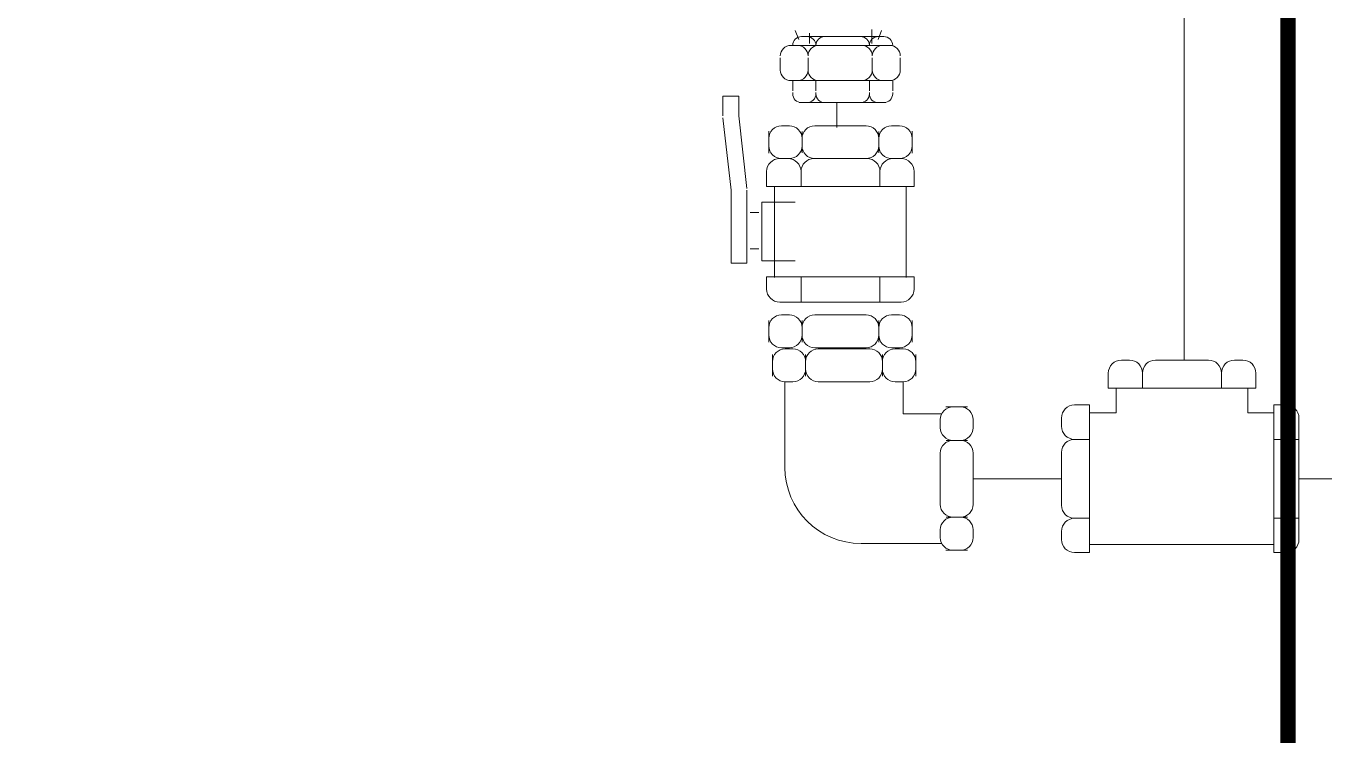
# Model space of a CAD drawing. Header units: millimetres. Extents: x 1322820 to 1391563, y 1051909 to 1098256.
# Drawn here: x 1350563 to 1351416, y 1080355 to 1080821 of the extents above; entities that cross this region are included whole.
import ezdxf

# ---------------------------------------------------------------- set-up
doc = ezdxf.new("R2010")
doc.units = ezdxf.units.MM
doc.header["$MEASUREMENT"] = 0
doc.linetypes.add('DUBLU_INTRERUPT', pattern=[1.093612, 0.529167, -0.211667, 0.141111, -0.211667])
doc.linetypes.add('Linie de axa (2)', pattern=[17025.055165, 8960.555286, -4480.277643, 0, -3584.222236])
doc.layers.get('0').update_dxf_attribs({"true_color": 0x787878})
doc.layers.add('Circuite', color=7, linetype='Continuous', lineweight=25)
doc.layers.add('instalatii - echipamente_Pen_No__1', color=7, linetype='Continuous', lineweight=13, true_color=0x787878)
doc.layers.add('New_instalatii - echipamente_Pen_No__1', color=7, linetype='Continuous', lineweight=13, true_color=0x787878)
doc.linetypes.add('2_ - 1_100', pattern='A,0,[3,A.39 PLAN MOBILARE - PLAN TERASA1.Shx,S=4.761905,R=0,X=0,Y=4.49293e-16],-600,0', length=600)

# ---------------------------------------------------------------- blocks, each defined once
blk = doc.blocks.new('terasa')
at = {"layer": 'instalatii - echipamente_Pen_No__1', "linetype": 'Continuous', "lineweight": 13}
for p, q in [((1351068.805, 1080817.933), (1351071.153, 1080812.151)), ((1351076.489, 1080814.036), (1351072.89, 1080814.036)), ((1351075.948, 1080814.036), (1351123.741, 1080814.036)), ((1351111.658, 1080814.036), (1351088.109, 1080814.036)), ((1351125.511, 1080817.933), (1351123.162, 1080812.151)), ((1351123.279, 1080814.036), (1351126.972, 1080814.036)), ((1351070.219, 1080808.226), (1351065.9, 1080808.226)), ((1351067.08, 1080808.443), (1351067.08, 1080808.226)), ((1351069.57, 1080808.226), (1351126.922, 1080808.226)), ((1351082.299, 1080808.536), (1351082.299, 1080808.226)), ((1351112.423, 1080808.226), (1351084.164, 1080808.226)), ((1351117.469, 1080808.536), (1351117.469, 1080808.226)), ((1351126.367, 1080808.226), (1351130.799, 1080808.226)), ((1351132.782, 1080808.226), (1351132.782, 1080808.443)), ((1351058.928, 1080800.069), (1351058.928, 1080792.025)), ((1351077.191, 1080801.366), (1351077.191, 1080801.254)), ((1351077.191, 1080799.958), (1351077.191, 1080792.025)), ((1351119.395, 1080801.366), (1351119.395, 1080801.254)), ((1351119.395, 1080799.958), (1351119.395, 1080792.025)), ((1351137.771, 1080792.025), (1351137.771, 1080800.069)), ((1351070.219, 1080785.053), (1351065.9, 1080785.053)), ((1351067.08, 1080778.315), (1351067.08, 1080785.019)), ((1351067.08, 1080777.328), (1351067.08, 1080776.434)), ((1351069.57, 1080785.053), (1351126.922, 1080785.053)), ((1351082.299, 1080778.408), (1351082.299, 1080785.019)), ((1351082.299, 1080777.235), (1351082.299, 1080776.434)), ((1351112.423, 1080785.053), (1351084.164, 1080785.053)), ((1351117.469, 1080778.408), (1351117.469, 1080785.019)), ((1351117.469, 1080777.235), (1351117.469, 1080776.434)), ((1351126.367, 1080785.053), (1351130.799, 1080785.053)), ((1351132.782, 1080785.019), (1351132.782, 1080778.315)), ((1351132.782, 1080776.434), (1351132.782, 1080777.328)), ((1351021.231, 1080761.874), (1351021.231, 1080774.761)), ((1351031.683, 1080774.761), (1351021.231, 1080774.761)), ((1351031.683, 1080761.874), (1351031.683, 1080774.761)), ((1351128.272, 1080770.624), (1351071.234, 1080770.624)), ((1351076.489, 1080770.624), (1351072.89, 1080770.624)), ((1351076.712, 1080770.624), (1351073.147, 1080770.624)), ((1351075.948, 1080770.624), (1351123.741, 1080770.624)), ((1351111.658, 1080770.624), (1351088.109, 1080770.624)), ((1351111.546, 1080770.624), (1351088.221, 1080770.624)), ((1351123.056, 1080770.624), (1351126.714, 1080770.624)), ((1351123.279, 1080770.624), (1351126.972, 1080770.624)), ((1351026.594, 1080713.031), (1351021.295, 1080760.72)), ((1351036.982, 1080714.185), (1351031.683, 1080761.874)), ((1351051.401, 1080751.799), (1351051.401, 1080742.19)), ((1351064.889, 1080755.419), (1351059.73, 1080755.419)), ((1351073.218, 1080751.666), (1351073.218, 1080742.19)), ((1351115.303, 1080755.419), (1351081.546, 1080755.419)), ((1351123.631, 1080751.666), (1351123.631, 1080742.19)), ((1351131.959, 1080755.419), (1351137.254, 1080755.419)), ((1351145.582, 1080742.19), (1351145.582, 1080751.799)), ((1351051.401, 1080737.482), (1351051.401, 1080747.091)), ((1351073.218, 1080737.615), (1351073.218, 1080747.091)), ((1351123.631, 1080737.615), (1351123.631, 1080747.091)), ((1351145.582, 1080747.091), (1351145.582, 1080737.482)), ((1351063.985, 1080733.861), (1351058.537, 1080733.861)), ((1351064.889, 1080733.861), (1351059.73, 1080733.861)), ((1351081.125, 1080733.861), (1351115.862, 1080733.861)), ((1351115.303, 1080733.861), (1351081.546, 1080733.861)), ((1351131.959, 1080733.861), (1351137.254, 1080733.861)), ((1351133.002, 1080733.861), (1351138.311, 1080733.861)), ((1351049.967, 1080725.291), (1351049.967, 1080715.403)), ((1351072.555, 1080715.54), (1351072.555, 1080725.291)), ((1351124.432, 1080715.54), (1351124.432, 1080725.291)), ((1351146.881, 1080715.403), (1351146.881, 1080725.291)), ((1351026.594, 1080665.049), (1351026.594, 1080713.031)), ((1351037.046, 1080665.049), (1351037.046, 1080713.031)), ((1351146.881, 1080715.403), (1351049.967, 1080715.403)), ((1351055.125, 1080655.844), (1351055.125, 1080715.168)), ((1351055.125, 1080655.844), (1351055.125, 1080715.168)), ((1351141.724, 1080655.844), (1351141.724, 1080715.168)), ((1351046.838, 1080705.197), (1351068.708, 1080705.197)), ((1351046.838, 1080666.753), (1351046.838, 1080705.197)), ((1351044.798, 1080698.343), (1351039.086, 1080698.343)), ((1351044.798, 1080674.515), (1351039.086, 1080674.515)), ((1351046.838, 1080666.753), (1351068.708, 1080666.753)), ((1351037.046, 1080665.049), (1351026.594, 1080665.049)), ((1351049.967, 1080656.146), (1351049.967, 1080648.16)), ((1351146.881, 1080656.146), (1351049.967, 1080656.146)), ((1351072.555, 1080639.59), (1351072.555, 1080656.146)), ((1351124.432, 1080639.59), (1351124.432, 1080656.146)), ((1351124.432, 1080639.59), (1351124.432, 1080656.146)), ((1351146.881, 1080648.16), (1351146.881, 1080656.079)), ((1351058.537, 1080639.59), (1351138.311, 1080639.59)), ((1351051.401, 1080627.537), (1351051.401, 1080617.928)), ((1351051.401, 1080627.537), (1351051.401, 1080617.928)), ((1351064.889, 1080631.158), (1351059.73, 1080631.158)), ((1351064.889, 1080631.158), (1351059.73, 1080631.158)), ((1351073.218, 1080627.404), (1351073.218, 1080617.928)), ((1351073.218, 1080627.404), (1351073.218, 1080617.928)), ((1351115.303, 1080631.158), (1351081.546, 1080631.158)), ((1351115.303, 1080631.158), (1351081.546, 1080631.158)), ((1351123.631, 1080627.404), (1351123.631, 1080617.928)), ((1351123.631, 1080627.404), (1351123.631, 1080617.928)), ((1351131.959, 1080631.158), (1351137.254, 1080631.158)), ((1351131.959, 1080631.158), (1351137.254, 1080631.158)), ((1351145.582, 1080617.928), (1351145.582, 1080627.537)), ((1351145.582, 1080617.928), (1351145.582, 1080627.537)), ((1351051.401, 1080613.22), (1351051.401, 1080622.829)), ((1351051.401, 1080613.22), (1351051.401, 1080622.829)), ((1351073.218, 1080613.353), (1351073.218, 1080622.829)), ((1351073.218, 1080613.353), (1351073.218, 1080622.829)), ((1351123.631, 1080613.353), (1351123.631, 1080622.829)), ((1351123.631, 1080613.353), (1351123.631, 1080622.829)), ((1351145.582, 1080622.829), (1351145.582, 1080613.22)), ((1351145.582, 1080622.829), (1351145.582, 1080613.22)), ((1351064.889, 1080609.599), (1351059.73, 1080609.599)), ((1351064.889, 1080609.599), (1351059.73, 1080609.599)), ((1351067.272, 1080608.825), (1351062.112, 1080608.825)), ((1351115.303, 1080609.599), (1351081.546, 1080609.599)), ((1351115.303, 1080609.599), (1351081.546, 1080609.599)), ((1351117.685, 1080608.825), (1351083.928, 1080608.825)), ((1351131.959, 1080609.599), (1351137.254, 1080609.599)), ((1351131.959, 1080609.599), (1351137.254, 1080609.599)), ((1351134.342, 1080608.825), (1351139.636, 1080608.825)), ((1351053.784, 1080605.205), (1351053.784, 1080595.596)), ((1351053.784, 1080590.888), (1351053.784, 1080600.497)), ((1351075.6, 1080605.072), (1351075.6, 1080595.596)), ((1351075.6, 1080591.021), (1351075.6, 1080600.497)), ((1351126.014, 1080605.072), (1351126.014, 1080595.596)), ((1351126.014, 1080591.021), (1351126.014, 1080600.497)), ((1351147.965, 1080595.596), (1351147.965, 1080605.205)), ((1351147.965, 1080600.497), (1351147.965, 1080590.888)), ((1351288.327, 1080601.493), (1351283.018, 1080601.493)), ((1351340.203, 1080601.493), (1351305.467, 1080601.493)), ((1351357.343, 1080601.493), (1351362.791, 1080601.493)), ((1351274.448, 1080583.035), (1351274.448, 1080592.923)), ((1351296.897, 1080583.171), (1351296.897, 1080592.923)), ((1351348.773, 1080583.171), (1351348.773, 1080592.923)), ((1351371.361, 1080592.923), (1351371.361, 1080583.035)), ((1351067.272, 1080587.267), (1351062.112, 1080587.267)), ((1351117.685, 1080587.267), (1351083.928, 1080587.267)), ((1351134.342, 1080587.267), (1351139.636, 1080587.267)), ((1351274.448, 1080583.035), (1351371.361, 1080583.035)), ((1351279.605, 1080566.854), (1351279.605, 1080582.8)), ((1351366.204, 1080566.854), (1351366.204, 1080582.8)), ((1351366.204, 1080566.854), (1351366.204, 1080582.8)), ((1351252.243, 1080572.011), (1351262.131, 1080572.011)), ((1351262.131, 1080475.097), (1351262.131, 1080572.011)), ((1351383.141, 1080572.011), (1351391.127, 1080572.011)), ((1351383.141, 1080475.097), (1351383.141, 1080572.011)), ((1351177.314, 1080570.712), (1351167.704, 1080570.712)), ((1351172.412, 1080570.712), (1351182.021, 1080570.712)), ((1351279.605, 1080566.854), (1351262.366, 1080566.854)), ((1351279.605, 1080566.854), (1351262.366, 1080566.854)), ((1351383.443, 1080566.854), (1351366.204, 1080566.854)), ((1351383.443, 1080566.854), (1351366.204, 1080566.854)), ((1351164.084, 1080557.089), (1351164.084, 1080562.384)), ((1351185.642, 1080557.089), (1351185.642, 1080562.384)), ((1351243.673, 1080557.993), (1351243.673, 1080563.441)), ((1351399.697, 1080563.441), (1351399.697, 1080483.667)), ((1351167.837, 1080548.761), (1351177.314, 1080548.761)), ((1351181.888, 1080548.761), (1351172.412, 1080548.761)), ((1351261.994, 1080549.423), (1351252.243, 1080549.423)), ((1351399.697, 1080549.423), (1351383.141, 1080549.423)), ((1351164.084, 1080540.432), (1351164.084, 1080506.676)), ((1351185.642, 1080540.432), (1351185.642, 1080506.676)), ((1351243.673, 1080540.853), (1351243.673, 1080506.117)), ((1351167.837, 1080498.347), (1351177.314, 1080498.347)), ((1351181.888, 1080498.347), (1351172.412, 1080498.347)), ((1351261.994, 1080497.547), (1351252.243, 1080497.547)), ((1351399.697, 1080497.547), (1351383.141, 1080497.547)), ((1351399.697, 1080497.547), (1351383.141, 1080497.547)), ((1351164.084, 1080490.019), (1351164.084, 1080484.86)), ((1351185.642, 1080490.019), (1351185.642, 1080484.86)), ((1351243.673, 1080488.977), (1351243.673, 1080483.667)), ((1351383.443, 1080480.255), (1351262.366, 1080480.255)), ((1351167.704, 1080476.531), (1351177.314, 1080476.531)), ((1351182.021, 1080476.531), (1351172.412, 1080476.531)), ((1351262.131, 1080475.097), (1351252.243, 1080475.097)), ((1351391.127, 1080475.097), (1351383.208, 1080475.097))]:
    blk.add_line(p, q, dxfattribs=at)
at = {"layer": 'instalatii - echipamente_Pen_No__1', "linetype": 'Linie de axa (2)', "lineweight": 13}
for p, q in [((1351078.187, 1080816.199), (1351078.187, 1080809.518)), ((1351118.995, 1080818.688), (1351118.995, 1080809.518))]:
    blk.add_line(p, q, dxfattribs=at)
at = {"layer": 'instalatii - echipamente_Pen_No__1', "linetype": 'Continuous', "lineweight": 13}
for centre, radius, start, end in [((1351072.89, 1080808.226), 5.81, 90, 180), ((1351076.489, 1080808.226), 5.81, 0, 90), ((1351088.109, 1080808.226), 5.81, 90, 180), ((1351111.658, 1080808.226), 5.81, 0, 90), ((1351123.279, 1080808.226), 5.81, 90, 180), ((1351126.972, 1080808.226), 5.81, 0, 90), ((1351065.9, 1080801.254), 6.972, 90, 180), ((1351070.219, 1080801.254), 6.972, 0, 90), ((1351084.164, 1080801.254), 6.972, 90, 180), ((1351112.423, 1080801.254), 6.972, 0, 90), ((1351126.367, 1080801.254), 6.972, 90, 180), ((1351130.799, 1080801.254), 6.972, 0, 90), ((1351065.9, 1080792.025), 6.972, 180, 270), ((1351070.219, 1080792.025), 6.972, 270, 0), ((1351084.164, 1080792.025), 6.972, 180, 270), ((1351112.423, 1080792.025), 6.972, 270, 0), ((1351126.367, 1080792.025), 6.972, 180, 270), ((1351130.799, 1080792.025), 6.972, 270, 0), ((1351072.89, 1080776.434), 5.81, 180, 270), ((1351076.489, 1080776.434), 5.81, 270, 0), ((1351088.109, 1080776.434), 5.81, 180, 270), ((1351111.658, 1080776.434), 5.81, 270, 0), ((1351123.279, 1080776.434), 5.81, 180, 270), ((1351126.972, 1080776.434), 5.81, 270, 0), ((1351059.73, 1080747.091), 8.328, 90, 180), ((1351064.889, 1080747.091), 8.328, 0, 90), ((1351081.546, 1080747.091), 8.328, 90, 180), ((1351115.303, 1080747.091), 8.328, 0, 90), ((1351131.959, 1080747.091), 8.328, 90, 180), ((1351137.254, 1080747.091), 8.328, 0, 90), ((1351059.73, 1080742.19), 8.328, 180, 270), ((1351064.889, 1080742.19), 8.328, 270, 0), ((1351081.546, 1080742.19), 8.328, 180, 270), ((1351115.303, 1080742.19), 8.328, 270, 0), ((1351131.959, 1080742.19), 8.328, 180, 270), ((1351137.254, 1080742.19), 8.328, 270, 0), ((1351058.537, 1080725.291), 8.57, 90, 180), ((1351063.985, 1080725.291), 8.57, 0, 90), ((1351081.125, 1080725.291), 8.57, 90, 180), ((1351115.862, 1080725.291), 8.57, 0, 90), ((1351133.002, 1080725.291), 8.57, 90, 180), ((1351138.311, 1080725.291), 8.57, 0, 90), ((1351058.537, 1080648.16), 8.57, 180, 270), ((1351138.311, 1080648.16), 8.57, 270, 0), ((1351059.73, 1080622.829), 8.328, 90, 180), ((1351059.73, 1080622.829), 8.328, 90, 180), ((1351064.889, 1080622.829), 8.328, 0, 90), ((1351064.889, 1080622.829), 8.328, 0, 90), ((1351081.546, 1080622.829), 8.328, 90, 180), ((1351081.546, 1080622.829), 8.328, 90, 180), ((1351115.303, 1080622.829), 8.328, 0, 90), ((1351115.303, 1080622.829), 8.328, 0, 90), ((1351131.959, 1080622.829), 8.328, 90, 180), ((1351131.959, 1080622.829), 8.328, 90, 180), ((1351137.254, 1080622.829), 8.328, 0, 90), ((1351137.254, 1080622.829), 8.328, 0, 90), ((1351059.73, 1080617.928), 8.328, 180, 270), ((1351059.73, 1080617.928), 8.328, 180, 270), ((1351064.889, 1080617.928), 8.328, 270, 0), ((1351064.889, 1080617.928), 8.328, 270, 0), ((1351081.546, 1080617.928), 8.328, 180, 270), ((1351081.546, 1080617.928), 8.328, 180, 270), ((1351115.303, 1080617.928), 8.328, 270, 0), ((1351115.303, 1080617.928), 8.328, 270, 0), ((1351131.959, 1080617.928), 8.328, 180, 270), ((1351131.959, 1080617.928), 8.328, 180, 270), ((1351137.254, 1080617.928), 8.328, 270, 0), ((1351137.254, 1080617.928), 8.328, 270, 0), ((1351062.112, 1080600.497), 8.328, 90, 180), ((1351067.272, 1080600.497), 8.328, 0, 90), ((1351083.928, 1080600.497), 8.328, 90, 180), ((1351117.685, 1080600.497), 8.328, 0, 90), ((1351134.342, 1080600.497), 8.328, 90, 180), ((1351139.636, 1080600.497), 8.328, 0, 90), ((1351283.018, 1080592.923), 8.57, 90, 180), ((1351288.327, 1080592.923), 8.57, 0, 90), ((1351305.467, 1080592.923), 8.57, 90, 180), ((1351340.203, 1080592.923), 8.57, 0, 90), ((1351357.343, 1080592.923), 8.57, 90, 180), ((1351362.791, 1080592.923), 8.57, 0, 90), ((1351062.112, 1080595.596), 8.328, 180, 270), ((1351067.272, 1080595.596), 8.328, 270, 0), ((1351083.928, 1080595.596), 8.328, 180, 270), ((1351117.685, 1080595.596), 8.328, 270, 0), ((1351134.342, 1080595.596), 8.328, 180, 270), ((1351139.636, 1080595.596), 8.328, 270, 0), ((1351252.243, 1080563.441), 8.57, 90, 180), ((1351391.127, 1080563.441), 8.57, 0, 90), ((1351172.412, 1080562.384), 8.328, 90, 180), ((1351177.314, 1080562.384), 8.328, 0, 90), ((1351172.412, 1080557.089), 8.328, 180, 270), ((1351177.314, 1080557.089), 8.328, 270, 0), ((1351252.243, 1080557.993), 8.57, 180, 270), ((1351172.412, 1080540.432), 8.328, 90, 180), ((1351177.314, 1080540.432), 8.328, 0, 90), ((1351252.243, 1080540.853), 8.57, 90, 180), ((1351172.412, 1080506.676), 8.328, 180, 270), ((1351177.314, 1080506.676), 8.328, 270, 0), ((1351252.243, 1080506.117), 8.57, 180, 270), ((1351172.412, 1080490.019), 8.328, 90, 180), ((1351177.314, 1080490.019), 8.328, 0, 90), ((1351252.243, 1080488.977), 8.57, 90, 180), ((1351172.412, 1080484.86), 8.328, 180, 270), ((1351177.314, 1080484.86), 8.328, 270, 0), ((1351252.243, 1080483.667), 8.57, 180, 270), ((1351391.127, 1080483.667), 8.57, 270, 0)]:
    blk.add_arc(centre, radius, start, end, dxfattribs=at)
at = {"layer": 'New_instalatii - echipamente_Pen_No__1', "linetype": '2_ - 1_100', "lineweight": 13}
for p, q in [((1351324.302, 1080601.493), (1351324.302, 1081376.556)), ((1351096.06, 1080754.354), (1351096.06, 1080770.624)), ((1351243.673, 1080523.554), (1351185.642, 1080523.554)), ((1351658.341, 1080523.554), (1351399.697, 1080523.554))]:
    blk.add_line(p, q, dxfattribs=at)
at = {"layer": 'New_instalatii - echipamente_Pen_No__1', "linetype": 'Continuous', "lineweight": 13}
for p, q in [((1351061.977, 1080587.267), (1351061.977, 1080530.981)), ((1351139.636, 1080587.267), (1351139.636, 1080566.128)), ((1351139.636, 1080566.128), (1351164.973, 1080566.128)), ((1351111.977, 1080480.981), (1351164.973, 1080480.981))]:
    blk.add_line(p, q, dxfattribs=at)
blk.add_arc((1351111.977, 1080530.981), 50, 180, 270, dxfattribs=at)

msp = doc.modelspace()

# ---------------------------------------------------------------- block references
msp.add_blockref('terasa', (0, 0))

# ---------------------------------------------------------------- next in the draw order: linework, layer by layer
at = {"layer": 'Circuite', "linetype": 'DUBLU_INTRERUPT', "lineweight": 20, "ltscale": 600, "const_width": 10}
msp.add_lwpolyline([(1349255.99, 1083150.18), (1348975.16, 1083150.18), (1351392.51, 1083150.18), (1351392.51, 1079345.42), (1351392.51, 1079282.32)], dxfattribs=at)

doc.saveas('drawing.dxf')
